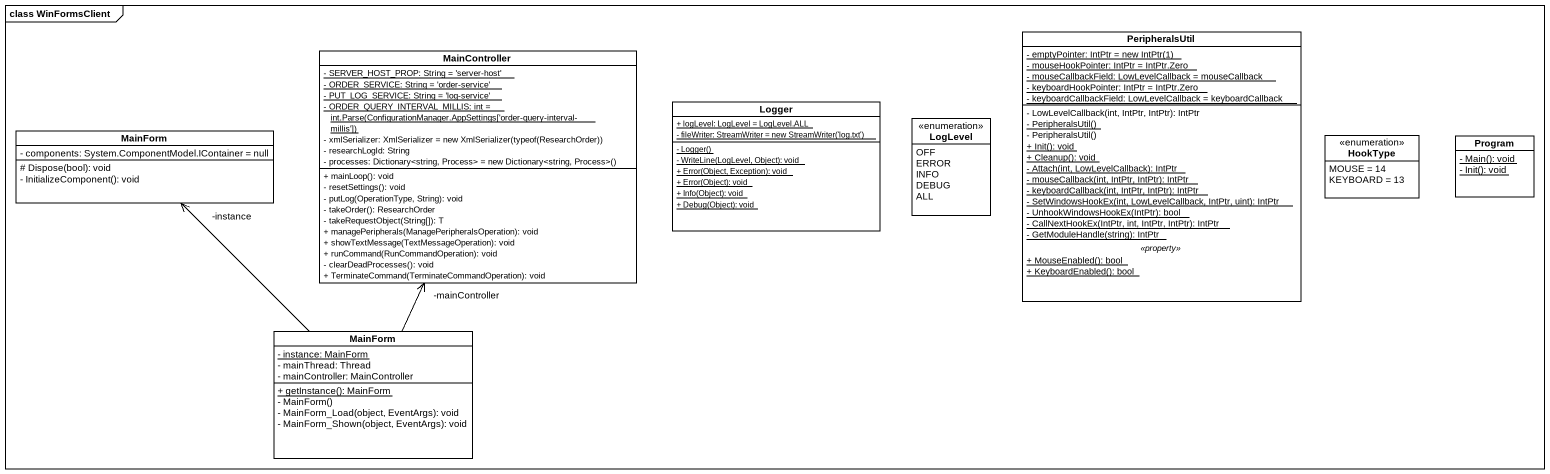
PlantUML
@startuml
mainframe class WinFormsClient
hide circle
hide empty members
skinparam classAttributeIconSize 0
class MainController {
  {static} - SERVER_HOST_PROP: String = 'server-host'
  {static} - ORDER_SERVICE: String = 'order-service'
  {static} - PUT_LOG_SERVICE: String = 'log-service'
  {static} {field} - ORDER_QUERY_INTERVAL_MILLIS: int = int.Parse(ConfigurationManager.AppSettings['order-query-interval-millis'])
  {field} - xmlSerializer: XmlSerializer = new XmlSerializer(typeof(ResearchOrder))
  - researchLogId: String
  {field} - processes: Dictionary<string, Process> = new Dictionary<string, Process>()
  + mainLoop(): void
  - resetSettings(): void
  - putLog(OperationType, String): void
  - takeOrder(): ResearchOrder
  - takeRequestObject(String[]): T
  + managePeripherals(ManagePeripheralsOperation): void
  + showTextMessage(TextMessageOperation): void
  + runCommand(RunCommandOperation): void
  - clearDeadProcesses(): void
  + TerminateCommand(TerminateCommandOperation): void
}
class PeripheralsUtil {
  {static} {field} - emptyPointer: IntPtr = new IntPtr(1)
  {static} - mouseHookPointer: IntPtr = IntPtr.Zero
  {static} - mouseCallbackField: LowLevelCallback = mouseCallback
  {static} - keyboardHookPointer: IntPtr = IntPtr.Zero
  {static} - keyboardCallbackField: LowLevelCallback = keyboardCallback
  --
  - LowLevelCallback(int, IntPtr, IntPtr): IntPtr
  {static} - PeripheralsUtil()
  - PeripheralsUtil()
  {static} + Init(): void
  {static} + Cleanup(): void
  {static} - Attach(int, LowLevelCallback): IntPtr
  {static} - mouseCallback(int, IntPtr, IntPtr): IntPtr
  {static} - keyboardCallback(int, IntPtr, IntPtr): IntPtr
  {static} - SetWindowsHookEx(int, LowLevelCallback, IntPtr, uint): IntPtr
  {static} - UnhookWindowsHookEx(IntPtr): bool
  {static} - CallNextHookEx(IntPtr, int, IntPtr, IntPtr): IntPtr
  {static} - GetModuleHandle(string): IntPtr
  .. <<property>> ..
  {static} + MouseEnabled(): bool
  {static} + KeyboardEnabled(): bool
}
class Logger {
  {static} + logLevel: LogLevel = LogLevel.ALL
  {static} {field} - fileWriter: StreamWriter = new StreamWriter('log.txt')
  {static} - Logger()
  {static} - WriteLine(LogLevel, Object): void
  {static} + Error(Object, Exception): void
  {static} + Error(Object): void
  {static} + Info(Object): void
  {static} + Debug(Object): void
}
class MainForm {
  - components: System.ComponentModel.IContainer = null
  # Dispose(bool): void
  - InitializeComponent(): void
}
enum LogLevel {
  OFF
  ERROR
  INFO
  DEBUG
  ALL
}
enum HookType {
  MOUSE = 14
  KEYBOARD = 13
}
class Program {
  {static} - Main(): void
  {static} - Init(): void
}
class "MainForm" as MainForm_2 {
  {static} - instance: MainForm
  - mainThread: Thread
  - mainController: MainController
  {static} + getInstance(): MainForm
  - MainForm()
  - MainForm_Load(object, EventArgs): void
  - MainForm_Shown(object, EventArgs): void
}
MainForm_2 -up-> "-mainController" MainController
MainForm_2 -up-> "-instance" MainForm
@enduml
